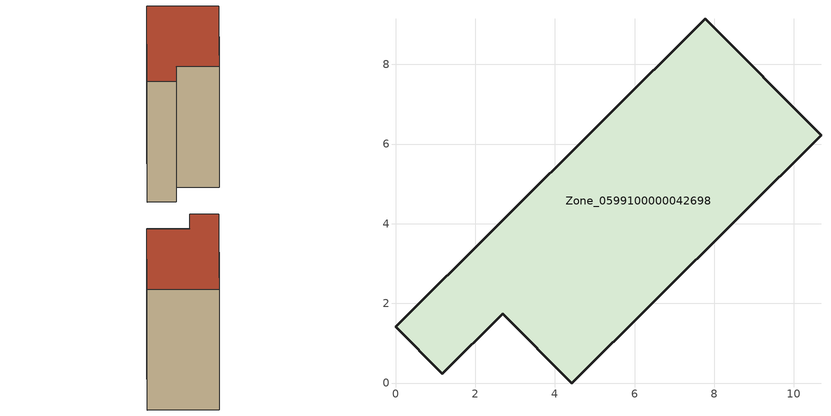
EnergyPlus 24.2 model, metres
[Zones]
Zone_0599100000042698
 floor ground (C_G): 2.69,1.74 1.17,0.23 0,1.41 7.78,9.14 10.68,6.22 4.42,0 z0
 wall outside (C_F): 7.78,9.14 0,1.41 1.17,0.23 2.69,1.74 4.42,0 10.68,6.22 7.78,9.14 z0:7.5
 roof outside (C_R): 4.42,0 10.68,6.22 7.78,9.14 0,1.41 1.17,0.23 2.69,1.74 z7.5
[BUILDING]
Pand.0599100000042698: North Axis=0; Terrain=City; Loads Convergence Tolerance Value=0.04; Temperature Convergence Tolerance Value=0.4; Solar Distribution=FullExterior; Maximum Number of Warmup Days=25; Minimum Number of Warmup Days=1
[Site:Location]
Rotterdam.The.Hague.AP_ZH_NLD Design_Conditions: Latitude=51.96; Longitude=4.45; Time Zone=1; Elevation=-4.5
[SITE:GROUNDTEMPERATURE:BUILDINGSURFACE]
18, 18, 18, 18, 18, 18, 18, 18, 18, 18, 18, 18
[MATERIAL] Thermal Absorptance=0.9; Solar Absorptance=0.7; Visible Absorptance=0.7
Name | Roughness | Thickness | Conductivity | Density | Specific Heat
G.TI.1946 | MediumSmooth | 0.15 | 1 | 540 | 1210
F.TI.1946 | Rough | 0.3 | 0.857143 | 1920 | 840
R.TI.1946 | MediumRough | 0.2 | 0.1 | 1500 | 1000
[CONSTRUCTION]
C_G: G.TI.1946
C_F: F.TI.1946
C_R: R.TI.1946
[ZONE]
Zone_0599100000042698: Type=1; Multiplier=1; Ceiling Height=Autocalculate; Volume=Autocalculate; Floor Area=autocalculate; Part of Total Floor Area=Yes
[ZONEINFILTRATION:DESIGNFLOWRATE]
Infil_Zone_0599100000042698: Zone or ZoneList or Space or SpaceList=Zone_0599100000042698; Schedule=AlwaysOn; Design Flow Rate Calculation Method=Flow/Area; Flow Rate per Floor Area=0.003; Constant Term Coefficient=1; Temperature Term Coefficient=0; Velocity Term Coefficient=0; Velocity Squared Term Coefficient=0
[HVACTEMPLATE:ZONE:IDEALLOADSAIRSYSTEM]
Zone_0599100000042698: Maximum Heating Supply Air Temperature=50; Minimum Cooling Supply Air Temperature=13; Maximum Heating Supply Air Humidity Ratio=0.0156; Minimum Cooling Supply Air Humidity Ratio=0.0077; Heating Limit=NoLimit; Cooling Limit=NoLimit; Dehumidification Control Type=ConstantSensibleHeatRatio; Cooling Sensible Heat Ratio=0.7; Dehumidification Setpoint=60; Humidification Control Type=None; Humidification Setpoint=30; Outdoor Air Method=None; Outdoor Air Flow Rate per Person=0.00944; Outdoor Air Flow Rate per Zone Floor Area=0; Outdoor Air Flow Rate per Zone=0; Demand Controlled Ventilation Type=None; Outdoor Air Economizer Type=NoEconomizer; Heat Recovery Type=None; Sensible Heat Recovery Effectiveness=0.7; Latent Heat Recovery Effectiveness=0.65
[ZONECONTROL:THERMOSTAT]
ThermostatControl_Zone_0599100000042698: Zone or ZoneList=Zone_0599100000042698; Control Type Schedule=DualSetpointControlType; Control 1=Thermostat_Zone_0599100000042698; Temperature Difference Between Cutout And Setpoint=0
[THERMOSTATSETPOINT:DUALSETPOINT]
Thermostat_Zone_0599100000042698: Heating Setpoint Temperature Schedule=HeatingSetpoint_Zone_0599100000042698; Cooling Setpoint Temperature Schedule=CoolingSetpoint_Zone_0599100000042698
[SCHEDULE:COMPACT]
HeatingSetpoint_Zone_0599100000042698: Through: 12/31, For: AllDays, Until: 24:00, 21
CoolingSetpoint_Zone_0599100000042698: Through: 12/31, For: AllDays, Until: 24:00, 24
DualSetpointControlType: Through: 12/31, For: AllDays, Until: 24:00, 4
AlwaysOn: Through: 12/31, For: AllDays, Until: 24:00, 1
